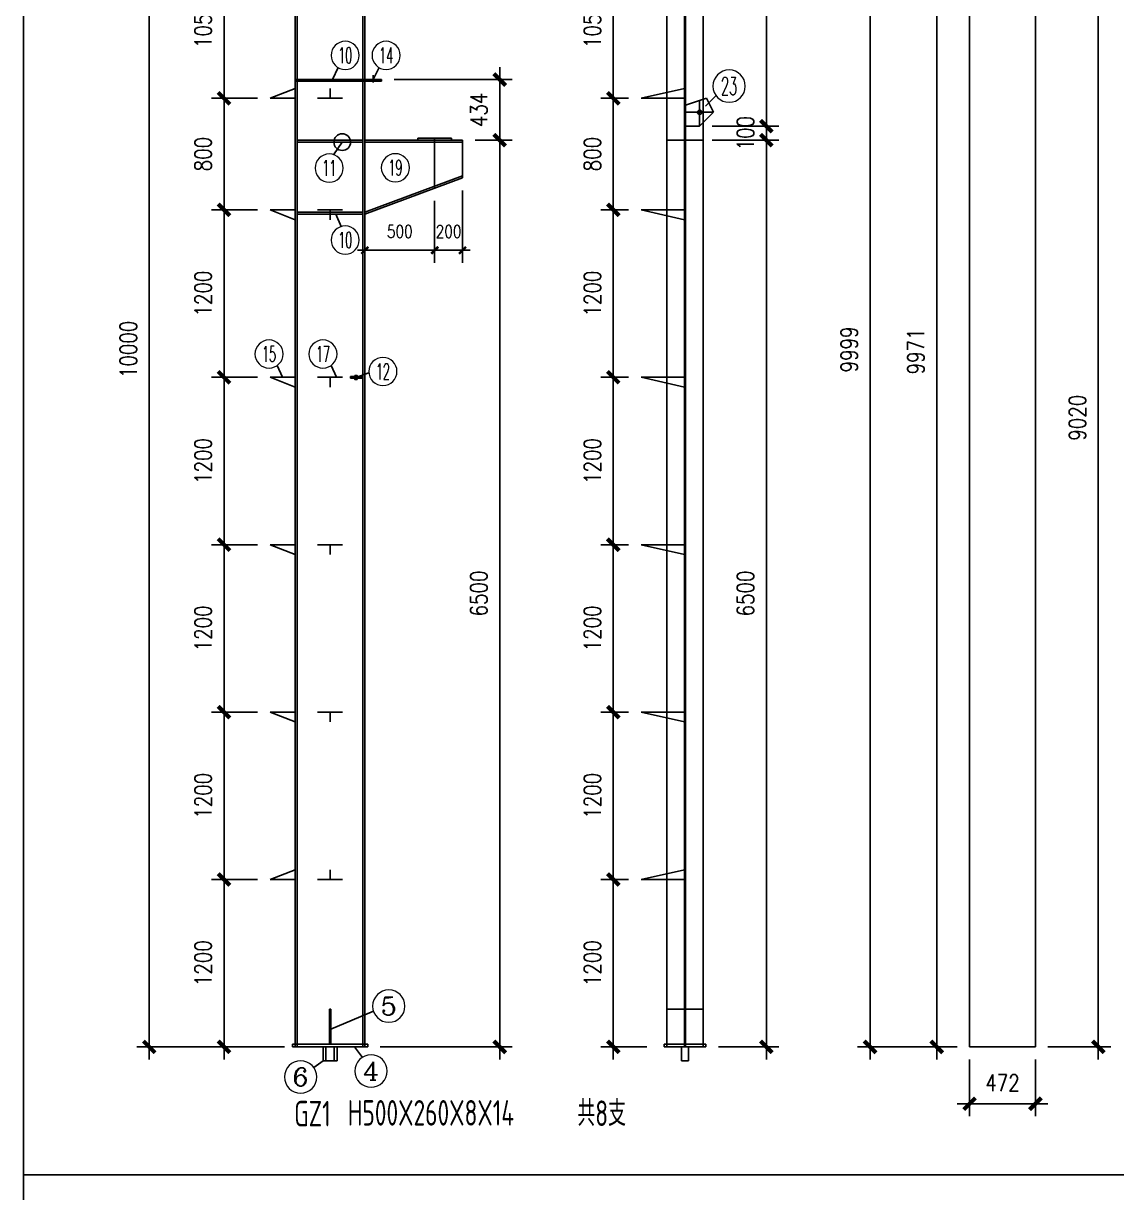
# Model space of a CAD drawing. Header units: millimetres. Extents: x 1471994 to 4527627, y -5186613 to -1927582.
# Drawn here: x 1494808 to 1502645, y -1975454 to -1967072 of the extents above; entities that cross this region are included whole.
import ezdxf
from ezdxf.enums import TextEntityAlignment as Align

# ---------------------------------------------------------------- set-up
doc = ezdxf.new("R2010")
doc.units = ezdxf.units.MM
doc.header["$LTSCALE"] = 1000
doc.header["$PDMODE"] = 34
doc.layers.add('钢架', color=7, linetype='Continuous', lineweight=25)
doc.styles.add('COMPLEX', font='COMPLEX')
doc.styles.add('DIM_FONT', font='simplex.shx', dxfattribs={"width": 0.8, "bigfont": 'hztxt.shx'})
doc.styles.add('TSSD_Label', font='Tssdeng.shx', dxfattribs={"width": 0.7, "bigfont": 'hztxt.shx'})
doc.dimstyles.new('WGH(1)', dxfattribs={"dimscale": 1.2, "dimtxt": 100, "dimasz": 0.5, "dimexe": 75, "dimexo": 75, "dimgap": 75, "dimtad": 1, "dimdec": 0, "dimzin": 0, "dimdsep": 46, "dimtxsty": 'DIM_FONT', "dimblk1": '_DIMX', "dimblk2": '_DIMX', "dimsah": 1, "dimcen": 0.09, "dimclrd": 3, "dimclre": 3, "dimclrt": 7, "dimadec": 0, "dimazin": 0, "dimtfac": 1, "dimtdec": 0, "dimtix": 1, "dimtmove": 2, "dimatfit": 3, "dimldrblk": '_DIMX', "dimfxl": 1, "dimtolj": 1, "dimtzin": 0, "dimarcsym": 0})

# ---------------------------------------------------------------- blocks, each defined once
blk = doc.blocks.new('_DIMX')
blk.add_line((-150, 0), (150, 0))
at = {"const_width": 50}
blk.add_lwpolyline([(-70, -70), (70, 70)], dxfattribs=at)
blk = doc.blocks.new('*D234')
at = {"color": 3, "lineweight": -2}
for p, q in [((1496680.4, -1964409.4), (1495620.4, -1964409.4)), ((1495710.4, -1964410), (1495710.4, -1974408.8)), ((1496680.4, -1974409.4), (1495620.4, -1974409.4))]:
    blk.add_line(p, q, dxfattribs=at)
at = {"layer": 'Defpoints', "color": 0}
for p in [(1496770.4, -1964409.4), (1495710.4, -1974409.4), (1496770.4, -1974409.4)]:
    blk.add_point(p, dxfattribs=at)
at = {"color": 3, "lineweight": -2, "xscale": 0.6, "yscale": 0.6, "zscale": 0.6}
for p, rotation in [((1495710.4, -1964409.4), 90), ((1495710.4, -1974409.4), 270)]:
    blk.add_blockref('_DIMX', p, dxfattribs=dict(at, rotation=rotation))
at = {"color": 7, "insert": (1495560.4, -1969409.4), "char_height": 120, "attachment_point": 5, "rotation": 90, "style": 'DIM_FONT'}
blk.add_mtext('\\A1;10000', dxfattribs=at)
blk = doc.blocks.new('*D235')
at = {"color": 3, "lineweight": -2}
for p, q in [((1498046.4, -1967909.4), (1498313.2, -1967909.4)), ((1498223.2, -1967910), (1498223.2, -1974408.8)), ((1497366.4, -1974409.4), (1498313.2, -1974409.4))]:
    blk.add_line(p, q, dxfattribs=at)
at = {"layer": 'Defpoints', "color": 0}
for p in [(1497956.4, -1967909.4), (1497276.4, -1974409.4), (1498223.2, -1974409.4)]:
    blk.add_point(p, dxfattribs=at)
at = {"color": 3, "lineweight": -2, "xscale": 0.6, "yscale": 0.6, "zscale": 0.6}
for p, rotation in [((1498223.2, -1967909.4), 90), ((1498223.2, -1974409.4), 270)]:
    blk.add_blockref('_DIMX', p, dxfattribs=dict(at, rotation=rotation))
at = {"color": 7, "insert": (1498073.2, -1971159.4), "char_height": 120, "attachment_point": 5, "rotation": 90, "style": 'DIM_FONT'}
blk.add_mtext('\\A1;6500', dxfattribs=at)
blk = doc.blocks.new('*D236')
at = {"color": 3, "lineweight": -2}
for p, q in [((1496486.4, -1973209.4), (1496156.3, -1973209.4)), ((1496246.3, -1974408.8), (1496246.3, -1973210)), ((1496486.4, -1974409.4), (1496156.3, -1974409.4))]:
    blk.add_line(p, q, dxfattribs=at)
at = {"layer": 'Defpoints', "color": 0}
for p in [(1496246.3, -1973209.4), (1496576.4, -1973209.4), (1496576.4, -1974409.4)]:
    blk.add_point(p, dxfattribs=at)
at = {"color": 3, "lineweight": -2, "xscale": 0.6, "yscale": 0.6, "zscale": 0.6}
for p, rotation in [((1496246.3, -1973209.4), 90), ((1496246.3, -1974409.4), 270)]:
    blk.add_blockref('_DIMX', p, dxfattribs=dict(at, rotation=rotation))
at = {"color": 7, "insert": (1496096.3, -1973809.4), "char_height": 120, "attachment_point": 5, "rotation": 90, "style": 'DIM_FONT'}
blk.add_mtext('\\A1;1200', dxfattribs=at)
blk = doc.blocks.new('*D237')
at = {"color": 3, "lineweight": -2}
for p, q in [((1496486.4, -1972009.4), (1496156.3, -1972009.4)), ((1496246.3, -1973208.8), (1496246.3, -1972010)), ((1496486.4, -1973209.4), (1496156.3, -1973209.4))]:
    blk.add_line(p, q, dxfattribs=at)
at = {"layer": 'Defpoints', "color": 0}
for p in [(1496246.3, -1972009.4), (1496576.4, -1972009.4), (1496576.4, -1973209.4)]:
    blk.add_point(p, dxfattribs=at)
at = {"color": 3, "lineweight": -2, "xscale": 0.6, "yscale": 0.6, "zscale": 0.6}
for p, rotation in [((1496246.3, -1972009.4), 90), ((1496246.3, -1973209.4), 270)]:
    blk.add_blockref('_DIMX', p, dxfattribs=dict(at, rotation=rotation))
at = {"color": 7, "insert": (1496096.3, -1972609.4), "char_height": 120, "attachment_point": 5, "rotation": 90, "style": 'DIM_FONT'}
blk.add_mtext('\\A1;1200', dxfattribs=at)
blk = doc.blocks.new('*D238')
at = {"color": 3, "lineweight": -2}
for p, q in [((1496486.4, -1970809.4), (1496156.3, -1970809.4)), ((1496246.3, -1972008.8), (1496246.3, -1970810)), ((1496486.4, -1972009.4), (1496156.3, -1972009.4))]:
    blk.add_line(p, q, dxfattribs=at)
at = {"layer": 'Defpoints', "color": 0}
for p in [(1496246.3, -1970809.4), (1496576.4, -1970809.4), (1496576.4, -1972009.4)]:
    blk.add_point(p, dxfattribs=at)
at = {"color": 3, "lineweight": -2, "xscale": 0.6, "yscale": 0.6, "zscale": 0.6}
for p, rotation in [((1496246.3, -1970809.4), 90), ((1496246.3, -1972009.4), 270)]:
    blk.add_blockref('_DIMX', p, dxfattribs=dict(at, rotation=rotation))
at = {"color": 7, "insert": (1496096.3, -1971409.4), "char_height": 120, "attachment_point": 5, "rotation": 90, "style": 'DIM_FONT'}
blk.add_mtext('\\A1;1200', dxfattribs=at)
blk = doc.blocks.new('*D239')
at = {"color": 3, "lineweight": -2}
for p, q in [((1496486.4, -1969609.4), (1496156.3, -1969609.4)), ((1496246.3, -1970808.8), (1496246.3, -1969610)), ((1496486.4, -1970809.4), (1496156.3, -1970809.4))]:
    blk.add_line(p, q, dxfattribs=at)
at = {"layer": 'Defpoints', "color": 0}
for p in [(1496246.3, -1969609.4), (1496576.4, -1969609.4), (1496576.4, -1970809.4)]:
    blk.add_point(p, dxfattribs=at)
at = {"color": 3, "lineweight": -2, "xscale": 0.6, "yscale": 0.6, "zscale": 0.6}
for p, rotation in [((1496246.3, -1969609.4), 90), ((1496246.3, -1970809.4), 270)]:
    blk.add_blockref('_DIMX', p, dxfattribs=dict(at, rotation=rotation))
at = {"color": 7, "insert": (1496096.3, -1970209.4), "char_height": 120, "attachment_point": 5, "rotation": 90, "style": 'DIM_FONT'}
blk.add_mtext('\\A1;1200', dxfattribs=at)
blk = doc.blocks.new('*D240')
at = {"color": 3, "lineweight": -2}
for p, q in [((1496486.4, -1968409.4), (1496156.3, -1968409.4)), ((1496246.3, -1969608.8), (1496246.3, -1968410)), ((1496486.4, -1969609.4), (1496156.3, -1969609.4))]:
    blk.add_line(p, q, dxfattribs=at)
at = {"layer": 'Defpoints', "color": 0}
for p in [(1496246.3, -1968409.4), (1496576.4, -1968409.4), (1496576.4, -1969609.4)]:
    blk.add_point(p, dxfattribs=at)
at = {"color": 3, "lineweight": -2, "xscale": 0.6, "yscale": 0.6, "zscale": 0.6}
for p, rotation in [((1496246.3, -1968409.4), 90), ((1496246.3, -1969609.4), 270)]:
    blk.add_blockref('_DIMX', p, dxfattribs=dict(at, rotation=rotation))
at = {"color": 7, "insert": (1496096.3, -1969009.4), "char_height": 120, "attachment_point": 5, "rotation": 90, "style": 'DIM_FONT'}
blk.add_mtext('\\A1;1200', dxfattribs=at)
blk = doc.blocks.new('*D241')
at = {"color": 3, "lineweight": -2}
for p, q in [((1496486.4, -1967609.4), (1496156.3, -1967609.4)), ((1496246.3, -1968408.8), (1496246.3, -1967610)), ((1496486.4, -1968409.4), (1496156.3, -1968409.4))]:
    blk.add_line(p, q, dxfattribs=at)
at = {"layer": 'Defpoints', "color": 0}
for p in [(1496246.3, -1967609.4), (1496576.4, -1967609.4), (1496576.4, -1968409.4)]:
    blk.add_point(p, dxfattribs=at)
at = {"color": 3, "lineweight": -2, "xscale": 0.6, "yscale": 0.6, "zscale": 0.6}
for p, rotation in [((1496246.3, -1967609.4), 90), ((1496246.3, -1968409.4), 270)]:
    blk.add_blockref('_DIMX', p, dxfattribs=dict(at, rotation=rotation))
at = {"color": 7, "insert": (1496096.3, -1968009.4), "char_height": 120, "attachment_point": 5, "rotation": 90, "style": 'DIM_FONT'}
blk.add_mtext('\\A1;800', dxfattribs=at)
blk = doc.blocks.new('*D242')
at = {"color": 3, "lineweight": -2}
for p, q in [((1496486.4, -1966559.4), (1496156.3, -1966559.4)), ((1496246.3, -1967608.8), (1496246.3, -1966560)), ((1496486.4, -1967609.4), (1496156.3, -1967609.4))]:
    blk.add_line(p, q, dxfattribs=at)
at = {"layer": 'Defpoints', "color": 0}
for p in [(1496246.3, -1966559.4), (1496576.4, -1966559.4), (1496576.4, -1967609.4)]:
    blk.add_point(p, dxfattribs=at)
at = {"color": 3, "lineweight": -2, "xscale": 0.6, "yscale": 0.6, "zscale": 0.6}
for p, rotation in [((1496246.3, -1966559.4), 90), ((1496246.3, -1967609.4), 270)]:
    blk.add_blockref('_DIMX', p, dxfattribs=dict(at, rotation=rotation))
at = {"color": 7, "insert": (1496096.3, -1967084.4), "char_height": 120, "attachment_point": 5, "rotation": 90, "style": 'DIM_FONT'}
blk.add_mtext('\\A1;1050', dxfattribs=at)
blk = doc.blocks.new('*D246')
at = {"color": 3, "lineweight": -2}
for p, q in [((1497756.4, -1968343.6), (1497756.4, -1968788.8)), ((1497256.4, -1968529.4), (1497256.4, -1968788.8)), ((1497256.7, -1968698.8), (1497756, -1968698.8))]:
    blk.add_line(p, q, dxfattribs=at)
at = {"layer": 'Defpoints', "color": 0}
for p in [(1497756.4, -1968253.6), (1497256.4, -1968439.4), (1497756.4, -1968698.8)]:
    blk.add_point(p, dxfattribs=at)
at = {"color": 3, "lineweight": -2, "xscale": 0.36, "yscale": 0.36, "zscale": 0.36, "rotation": 180}
blk.add_blockref('_DIMX', (1497256.4, -1968698.8), dxfattribs=at)
at = {"color": 3, "lineweight": -2, "xscale": 0.36, "yscale": 0.36, "zscale": 0.36}
blk.add_blockref('_DIMX', (1497756.4, -1968698.8), dxfattribs=at)
at = {"color": 7, "insert": (1497506.4, -1968563.8), "char_height": 90, "attachment_point": 5, "style": 'DIM_FONT'}
blk.add_mtext('\\A1;500', dxfattribs=at)
blk = doc.blocks.new('*D247')
at = {"color": 3, "lineweight": -2}
for p, q in [((1497956.4, -1968269.4), (1497956.4, -1968788.8)), ((1497756.4, -1968343.6), (1497756.4, -1968788.8)), ((1497756, -1968698.8), (1497755.6, -1968698.8)), ((1497756.4, -1968698.8), (1497956.4, -1968698.8)), ((1497956.7, -1968698.8), (1497957.1, -1968698.8))]:
    blk.add_line(p, q, dxfattribs=at)
at = {"layer": 'Defpoints', "color": 0}
for p in [(1497956.4, -1968179.4), (1497756.4, -1968253.6), (1497956.4, -1968698.8)]:
    blk.add_point(p, dxfattribs=at)
at = {"color": 3, "lineweight": -2, "xscale": 0.36, "yscale": 0.36, "zscale": 0.36}
blk.add_blockref('_DIMX', (1497756.4, -1968698.8), dxfattribs=at)
at = {"color": 3, "lineweight": -2, "xscale": 0.36, "yscale": 0.36, "zscale": 0.36, "rotation": 180}
blk.add_blockref('_DIMX', (1497956.4, -1968698.8), dxfattribs=at)
at = {"color": 7, "insert": (1497856.4, -1968563.8), "char_height": 90, "attachment_point": 5, "style": 'DIM_FONT'}
blk.add_mtext('\\A1;200', dxfattribs=at)
blk = doc.blocks.new('*D248')
at = {"color": 3, "lineweight": -2}
for p, q in [((1497466.4, -1967475.4), (1498313.2, -1967475.4)), ((1498223.2, -1967908.8), (1498223.2, -1967476)), ((1498136.4, -1967909.4), (1498313.2, -1967909.4))]:
    blk.add_line(p, q, dxfattribs=at)
at = {"layer": 'Defpoints', "color": 0}
for p in [(1497376.4, -1967475.4), (1498223.2, -1967475.4), (1498046.4, -1967909.4)]:
    blk.add_point(p, dxfattribs=at)
at = {"color": 3, "lineweight": -2, "xscale": 0.6, "yscale": 0.6, "zscale": 0.6}
for p, rotation in [((1498223.2, -1967475.4), 90), ((1498223.2, -1967909.4), 270)]:
    blk.add_blockref('_DIMX', p, dxfattribs=dict(at, rotation=rotation))
at = {"color": 7, "insert": (1498073.2, -1967692.4), "char_height": 120, "attachment_point": 5, "rotation": 90, "style": 'DIM_FONT'}
blk.add_mtext('\\A1;434', dxfattribs=at)
blk = doc.blocks.new('轴线标号')
at = {"lineweight": 13}
blk.add_circle((0, 0), 0.5, dxfattribs=at)
at = {"layer": '钢架', "lineweight": 13, "style": 'COMPLEX', "width": 1.041667}
blk.add_attdef('A', text='', height=0.56, dxfattribs=at).set_placement((-0.25, -0.28), (0.25, -0.28), align=Align.FIT)
blk = doc.blocks.new('*D250')
at = {"color": 3, "lineweight": -2}
for p, q in [((1499745.3, -1967909.4), (1500224.5, -1967909.4)), ((1500134.5, -1974408.8), (1500134.5, -1967910)), ((1499791.3, -1974409.4), (1500224.5, -1974409.4))]:
    blk.add_line(p, q, dxfattribs=at)
at = {"layer": 'Defpoints', "color": 0}
for p in [(1499655.3, -1967909.4), (1500134.5, -1967909.4), (1499701.3, -1974409.4)]:
    blk.add_point(p, dxfattribs=at)
at = {"color": 3, "lineweight": -2, "xscale": 0.6, "yscale": 0.6, "zscale": 0.6}
for p, rotation in [((1500134.5, -1967909.4), 90), ((1500134.5, -1974409.4), 270)]:
    blk.add_blockref('_DIMX', p, dxfattribs=dict(at, rotation=rotation))
at = {"color": 7, "insert": (1499984.5, -1971159.4), "char_height": 120, "attachment_point": 5, "rotation": 90, "style": 'DIM_FONT'}
blk.add_mtext('\\A1;6500', dxfattribs=at)
blk = doc.blocks.new('*D251')
at = {"color": 3, "lineweight": -2}
for p, q in [((1499745.3, -1967809.4), (1500224.5, -1967809.4)), ((1500134.5, -1967808.8), (1500134.5, -1967808.2)), ((1500134.5, -1967909.4), (1500134.5, -1967809.4)), ((1499745.3, -1967909.4), (1500224.5, -1967909.4)), ((1500134.5, -1967910), (1500134.5, -1967910.6))]:
    blk.add_line(p, q, dxfattribs=at)
at = {"layer": 'Defpoints', "color": 0}
for p in [(1499655.3, -1967809.4), (1500134.5, -1967809.4), (1499655.3, -1967909.4)]:
    blk.add_point(p, dxfattribs=at)
at = {"color": 3, "lineweight": -2, "xscale": 0.6, "yscale": 0.6, "zscale": 0.6}
for p, rotation in [((1500134.5, -1967809.4), 270), ((1500134.5, -1967909.4), 90)]:
    blk.add_blockref('_DIMX', p, dxfattribs=dict(at, rotation=rotation))
at = {"color": 7, "insert": (1499984.5, -1967859.4), "char_height": 120, "attachment_point": 5, "rotation": 90, "style": 'DIM_FONT'}
blk.add_mtext('\\A1;100', dxfattribs=at)
blk = doc.blocks.new('*D252')
at = {"color": 3, "lineweight": -2}
for p, q in [((1499745.3, -1965309.2), (1500224.5, -1965309.2)), ((1500134.5, -1967808.8), (1500134.5, -1965309.8)), ((1499835.3, -1967809.4), (1500224.5, -1967809.4))]:
    blk.add_line(p, q, dxfattribs=at)
at = {"layer": 'Defpoints', "color": 0}
for p in [(1499655.3, -1965309.2), (1500134.5, -1965309.2), (1499745.3, -1967809.4)]:
    blk.add_point(p, dxfattribs=at)
at = {"color": 3, "lineweight": -2, "xscale": 0.6, "yscale": 0.6, "zscale": 0.6}
for p, rotation in [((1500134.5, -1965309.2), 90), ((1500134.5, -1967809.4), 270)]:
    blk.add_blockref('_DIMX', p, dxfattribs=dict(at, rotation=rotation))
at = {"color": 7, "insert": (1499984.5, -1966559.3), "char_height": 120, "attachment_point": 5, "rotation": 90, "style": 'DIM_FONT'}
blk.add_mtext('\\A1;2500', dxfattribs=at)
blk = doc.blocks.new('*D253')
at = {"color": 3, "lineweight": -2}
for p, q in [((1499147.3, -1973209.4), (1498947.2, -1973209.4)), ((1499037.2, -1974408.8), (1499037.2, -1973210)), ((1499277.3, -1974409.4), (1498947.2, -1974409.4))]:
    blk.add_line(p, q, dxfattribs=at)
at = {"layer": 'Defpoints', "color": 0}
for p in [(1499037.2, -1973209.4), (1499237.3, -1973209.4), (1499367.3, -1974409.4)]:
    blk.add_point(p, dxfattribs=at)
at = {"color": 3, "lineweight": -2, "xscale": 0.6, "yscale": 0.6, "zscale": 0.6}
for p, rotation in [((1499037.2, -1973209.4), 90), ((1499037.2, -1974409.4), 270)]:
    blk.add_blockref('_DIMX', p, dxfattribs=dict(at, rotation=rotation))
at = {"color": 7, "insert": (1498887.2, -1973809.4), "char_height": 120, "attachment_point": 5, "rotation": 90, "style": 'DIM_FONT'}
blk.add_mtext('\\A1;1200', dxfattribs=at)
blk = doc.blocks.new('*D254')
at = {"color": 3, "lineweight": -2}
for p, q in [((1499147.3, -1972009.4), (1498947.2, -1972009.4)), ((1499037.2, -1973208.8), (1499037.2, -1972010)), ((1499147.3, -1973209.4), (1498947.2, -1973209.4))]:
    blk.add_line(p, q, dxfattribs=at)
at = {"layer": 'Defpoints', "color": 0}
for p in [(1499037.2, -1972009.4), (1499237.3, -1972009.4), (1499237.3, -1973209.4)]:
    blk.add_point(p, dxfattribs=at)
at = {"color": 3, "lineweight": -2, "xscale": 0.6, "yscale": 0.6, "zscale": 0.6}
for p, rotation in [((1499037.2, -1972009.4), 90), ((1499037.2, -1973209.4), 270)]:
    blk.add_blockref('_DIMX', p, dxfattribs=dict(at, rotation=rotation))
at = {"color": 7, "insert": (1498887.2, -1972609.4), "char_height": 120, "attachment_point": 5, "rotation": 90, "style": 'DIM_FONT'}
blk.add_mtext('\\A1;1200', dxfattribs=at)
blk = doc.blocks.new('*D255')
at = {"color": 3, "lineweight": -2}
for p, q in [((1499147.3, -1970809.4), (1498947.2, -1970809.4)), ((1499037.2, -1972008.8), (1499037.2, -1970810)), ((1499147.3, -1972009.4), (1498947.2, -1972009.4))]:
    blk.add_line(p, q, dxfattribs=at)
at = {"layer": 'Defpoints', "color": 0}
for p in [(1499037.2, -1970809.4), (1499237.3, -1970809.4), (1499237.3, -1972009.4)]:
    blk.add_point(p, dxfattribs=at)
at = {"color": 3, "lineweight": -2, "xscale": 0.6, "yscale": 0.6, "zscale": 0.6}
for p, rotation in [((1499037.2, -1970809.4), 90), ((1499037.2, -1972009.4), 270)]:
    blk.add_blockref('_DIMX', p, dxfattribs=dict(at, rotation=rotation))
at = {"color": 7, "insert": (1498887.2, -1971409.4), "char_height": 120, "attachment_point": 5, "rotation": 90, "style": 'DIM_FONT'}
blk.add_mtext('\\A1;1200', dxfattribs=at)
blk = doc.blocks.new('*D256')
at = {"color": 3, "lineweight": -2}
for p, q in [((1499147.3, -1969609.4), (1498947.2, -1969609.4)), ((1499037.2, -1970808.8), (1499037.2, -1969610)), ((1499147.3, -1970809.4), (1498947.2, -1970809.4))]:
    blk.add_line(p, q, dxfattribs=at)
at = {"layer": 'Defpoints', "color": 0}
for p in [(1499037.2, -1969609.4), (1499237.3, -1969609.4), (1499237.3, -1970809.4)]:
    blk.add_point(p, dxfattribs=at)
at = {"color": 3, "lineweight": -2, "xscale": 0.6, "yscale": 0.6, "zscale": 0.6}
for p, rotation in [((1499037.2, -1969609.4), 90), ((1499037.2, -1970809.4), 270)]:
    blk.add_blockref('_DIMX', p, dxfattribs=dict(at, rotation=rotation))
at = {"color": 7, "insert": (1498887.2, -1970209.4), "char_height": 120, "attachment_point": 5, "rotation": 90, "style": 'DIM_FONT'}
blk.add_mtext('\\A1;1200', dxfattribs=at)
blk = doc.blocks.new('*D257')
at = {"color": 3, "lineweight": -2}
for p, q in [((1499147.3, -1968409.4), (1498947.2, -1968409.4)), ((1499037.2, -1969608.8), (1499037.2, -1968410)), ((1499147.3, -1969609.4), (1498947.2, -1969609.4))]:
    blk.add_line(p, q, dxfattribs=at)
at = {"layer": 'Defpoints', "color": 0}
for p in [(1499037.2, -1968409.4), (1499237.3, -1968409.4), (1499237.3, -1969609.4)]:
    blk.add_point(p, dxfattribs=at)
at = {"color": 3, "lineweight": -2, "xscale": 0.6, "yscale": 0.6, "zscale": 0.6}
for p, rotation in [((1499037.2, -1968409.4), 90), ((1499037.2, -1969609.4), 270)]:
    blk.add_blockref('_DIMX', p, dxfattribs=dict(at, rotation=rotation))
at = {"color": 7, "insert": (1498887.2, -1969009.4), "char_height": 120, "attachment_point": 5, "rotation": 90, "style": 'DIM_FONT'}
blk.add_mtext('\\A1;1200', dxfattribs=at)
blk = doc.blocks.new('*D258')
at = {"color": 3, "lineweight": -2}
for p, q in [((1499147.3, -1967609.4), (1498947.2, -1967609.4)), ((1499037.2, -1968408.8), (1499037.2, -1967610)), ((1499147.3, -1968409.4), (1498947.2, -1968409.4))]:
    blk.add_line(p, q, dxfattribs=at)
at = {"layer": 'Defpoints', "color": 0}
for p in [(1499037.2, -1967609.4), (1499237.3, -1967609.4), (1499237.3, -1968409.4)]:
    blk.add_point(p, dxfattribs=at)
at = {"color": 3, "lineweight": -2, "xscale": 0.6, "yscale": 0.6, "zscale": 0.6}
for p, rotation in [((1499037.2, -1967609.4), 90), ((1499037.2, -1968409.4), 270)]:
    blk.add_blockref('_DIMX', p, dxfattribs=dict(at, rotation=rotation))
at = {"color": 7, "insert": (1498887.2, -1968009.4), "char_height": 120, "attachment_point": 5, "rotation": 90, "style": 'DIM_FONT'}
blk.add_mtext('\\A1;800', dxfattribs=at)
blk = doc.blocks.new('*D259')
at = {"color": 3, "lineweight": -2}
for p, q in [((1499147.3, -1966559.4), (1498947.2, -1966559.4)), ((1499037.2, -1967608.8), (1499037.2, -1966560)), ((1499147.3, -1967609.4), (1498947.2, -1967609.4))]:
    blk.add_line(p, q, dxfattribs=at)
at = {"layer": 'Defpoints', "color": 0}
for p in [(1499037.2, -1966559.4), (1499237.3, -1966559.4), (1499237.3, -1967609.4)]:
    blk.add_point(p, dxfattribs=at)
at = {"color": 3, "lineweight": -2, "xscale": 0.6, "yscale": 0.6, "zscale": 0.6}
for p, rotation in [((1499037.2, -1966559.4), 90), ((1499037.2, -1967609.4), 270)]:
    blk.add_blockref('_DIMX', p, dxfattribs=dict(at, rotation=rotation))
at = {"color": 7, "insert": (1498887.2, -1967084.4), "char_height": 120, "attachment_point": 5, "rotation": 90, "style": 'DIM_FONT'}
blk.add_mtext('\\A1;1050', dxfattribs=at)
blk = doc.blocks.new('*D262')
at = {"color": 3, "lineweight": -2}
for p, q in [((1501591.4, -1974499.4), (1501591.4, -1974907.2)), ((1502063.4, -1974499.4), (1502063.4, -1974907.2)), ((1502062.8, -1974817.2), (1501592, -1974817.2))]:
    blk.add_line(p, q, dxfattribs=at)
at = {"layer": 'Defpoints', "color": 0}
for p in [(1501591.4, -1974409.4), (1502063.4, -1974409.4), (1501591.4, -1974817.2)]:
    blk.add_point(p, dxfattribs=at)
at = {"color": 3, "lineweight": -2, "xscale": 0.6, "yscale": 0.6, "zscale": 0.6, "rotation": 180}
blk.add_blockref('_DIMX', (1501591.4, -1974817.2), dxfattribs=at)
at = {"color": 3, "lineweight": -2, "xscale": 0.6, "yscale": 0.6, "zscale": 0.6}
blk.add_blockref('_DIMX', (1502063.4, -1974817.2), dxfattribs=at)
at = {"color": 7, "insert": (1501827.4, -1974667.2), "char_height": 120, "attachment_point": 5, "style": 'DIM_FONT'}
blk.add_mtext('\\A1;472', dxfattribs=at)
blk = doc.blocks.new('*D264')
at = {"color": 3, "lineweight": -2}
for p, q in [((1501501.4, -1964438.5), (1501265.8, -1964438.5)), ((1501355.8, -1964439.1), (1501355.8, -1974408.8)), ((1501501.4, -1974409.4), (1501265.8, -1974409.4))]:
    blk.add_line(p, q, dxfattribs=at)
at = {"layer": 'Defpoints', "color": 0}
for p in [(1501591.4, -1964438.5), (1501355.8, -1974409.4), (1501591.4, -1974409.4)]:
    blk.add_point(p, dxfattribs=at)
at = {"color": 3, "lineweight": -2, "xscale": 0.6, "yscale": 0.6, "zscale": 0.6}
for p, rotation in [((1501355.8, -1964438.5), 90), ((1501355.8, -1974409.4), 270)]:
    blk.add_blockref('_DIMX', p, dxfattribs=dict(at, rotation=rotation))
at = {"color": 7, "insert": (1501205.8, -1969423.9), "char_height": 120, "attachment_point": 5, "rotation": 90, "style": 'DIM_FONT'}
blk.add_mtext('\\A1;9971', dxfattribs=at)
blk = doc.blocks.new('*D265')
at = {"color": 3, "lineweight": -2}
for p, q in [((1501501.4, -1964410.2), (1500788.4, -1964410.2)), ((1500878.4, -1974408.8), (1500878.4, -1964410.8)), ((1501501.4, -1974409.4), (1500788.4, -1974409.4))]:
    blk.add_line(p, q, dxfattribs=at)
at = {"layer": 'Defpoints', "color": 0}
for p in [(1500878.4, -1964410.2), (1501591.4, -1964410.2), (1501591.4, -1974409.4)]:
    blk.add_point(p, dxfattribs=at)
at = {"color": 3, "lineweight": -2, "xscale": 0.6, "yscale": 0.6, "zscale": 0.6}
for p, rotation in [((1500878.4, -1964410.2), 90), ((1500878.4, -1974409.4), 270)]:
    blk.add_blockref('_DIMX', p, dxfattribs=dict(at, rotation=rotation))
at = {"color": 7, "insert": (1500728.4, -1969409.8), "char_height": 120, "attachment_point": 5, "rotation": 90, "style": 'DIM_FONT'}
blk.add_mtext('\\A1;9999', dxfattribs=at)
blk = doc.blocks.new('*D267')
at = {"color": 3, "lineweight": -2}
for p, q in [((1502153.4, -1965389), (1502604.1, -1965389)), ((1502514.1, -1965389.6), (1502514.1, -1974408.8)), ((1502153.4, -1974409.4), (1502604.1, -1974409.4))]:
    blk.add_line(p, q, dxfattribs=at)
at = {"layer": 'Defpoints', "color": 0}
for p in [(1502063.4, -1965389), (1502063.4, -1974409.4), (1502514.1, -1974409.4)]:
    blk.add_point(p, dxfattribs=at)
at = {"color": 3, "lineweight": -2, "xscale": 0.6, "yscale": 0.6, "zscale": 0.6}
for p, rotation in [((1502514.1, -1965389), 90), ((1502514.1, -1974409.4), 270)]:
    blk.add_blockref('_DIMX', p, dxfattribs=dict(at, rotation=rotation))
at = {"color": 7, "insert": (1502364.1, -1969899.2), "char_height": 120, "attachment_point": 5, "rotation": 90, "style": 'DIM_FONT'}
blk.add_mtext('\\A1;9020', dxfattribs=at)

msp = doc.modelspace()

# ---------------------------------------------------------------- linework, layer by layer
for p, q in [((1496756.4, -1964409.4), (1496756.4, -1974409.4)), ((1496770.4, -1964409.4), (1496770.4, -1974409.4)), ((1497242.4, -1964409.4), (1497242.4, -1974409.4)), ((1499421.3, -1974409.4), (1499421.3, -1964409.4)), ((1499547.3, -1974409.4), (1499547.3, -1964409.4)), ((1499555.3, -1974409.4), (1499555.3, -1964409.4)), ((1499681.3, -1974409.4), (1499681.3, -1964409.4)), ((1501591.4, -1964410.2), (1501591.4, -1974409.4)), ((1502063.4, -1964429.4), (1502063.4, -1974409.4)), ((1497256.4, -1965369), (1497256.4, -1974409.4)), ((1497064.8, -1967389), (1497023, -1967475.4)), ((1497358.2, -1967389), (1497316.4, -1967475.4)), ((1497316.4, -1967442.7), (1497316.4, -1967497.2)), ((1496576.4, -1967609.4), (1496756.4, -1967539.4)), ((1497376.4, -1967475.4), (1496756.4, -1967475.4)), ((1497376.4, -1967485.4), (1496756.4, -1967485.4)), ((1497006.4, -1967609.4), (1497006.4, -1967539.4)), ((1497256.4, -1967475.4), (1497376.4, -1967475.4)), ((1497376.4, -1967485.4), (1497256.4, -1967485.4)), ((1497316.4, -1967475.4), (1497281.4, -1967475.4)), ((1497376.4, -1967475.4), (1497376.4, -1967485.4)), ((1499237.3, -1967609.4), (1499547.3, -1967539.4)), ((1496756.4, -1967609.4), (1496576.4, -1967609.4)), ((1497096.4, -1967609.4), (1496916.4, -1967609.4)), ((1499547.3, -1967609.4), (1499237.3, -1967609.4)), ((1499555.3, -1967659.4), (1499705.3, -1967609.4)), ((1499655.3, -1967809.4), (1499655.3, -1967626)), ((1499772.8, -1967592.8), (1499699.2, -1967666.3)), ((1499705.3, -1967609.4), (1499755.3, -1967709.4)), ((1499555.3, -1967709.4), (1499755.3, -1967709.4)), ((1499655.3, -1967809.4), (1499755.3, -1967709.4)), ((1499555.3, -1967809.4), (1499635.3, -1967809.4)), ((1499640.3, -1967809.4), (1499555.3, -1967809.4)), ((1499555.3, -1967809.4), (1499645.3, -1967809.4)), ((1499645.3, -1967809.4), (1499555.3, -1967809.4)), ((1499555.3, -1967809.4), (1499645.3, -1967809.4)), ((1499555.3, -1967809.4), (1499610.3, -1967809.4)), ((1499655.3, -1967809.4), (1499555.3, -1967809.4)), ((1496770.4, -1967909.4), (1497242.4, -1967909.4)), ((1496770.4, -1967923.4), (1497242.4, -1967923.4)), ((1497031.7, -1968013.5), (1497094, -1967923.4)), ((1497256.4, -1967909.4), (1497956.4, -1967909.4)), ((1497256.4, -1967923.4), (1497956.4, -1967923.4)), ((1497636.4, -1967895.4), (1497876.4, -1967895.4)), ((1497636.4, -1967895.4), (1497636.4, -1967909.4)), ((1497756.4, -1968253.6), (1497756.4, -1967895.4)), ((1497876.4, -1967895.4), (1497876.4, -1967909.4)), ((1497956.4, -1968179.4), (1497956.4, -1967909.4)), ((1499681.3, -1967909.4), (1499421.3, -1967909.4)), ((1497256.4, -1968424.4), (1497956.4, -1968164.4)), ((1497256.4, -1968439.4), (1497956.4, -1968179.4)), ((1496756.4, -1968409.4), (1496576.4, -1968409.4)), ((1496576.4, -1968409.4), (1496756.4, -1968479.4)), ((1496770.4, -1968425.4), (1497242.4, -1968425.4)), ((1496770.4, -1968439.4), (1497242.4, -1968439.4)), ((1497096.4, -1968409.4), (1496916.4, -1968409.4)), ((1497006.4, -1968479.4), (1497006.4, -1968409.4)), ((1497087, -1968528.5), (1497048.3, -1968439.4)), ((1499547.3, -1968409.4), (1499237.3, -1968409.4)), ((1499237.3, -1968409.4), (1499547.3, -1968479.4)), ((1496628.5, -1969524.1), (1496666.4, -1969609.4)), ((1497014.9, -1969524.1), (1497052.8, -1969609.4)), ((1496756.4, -1969609.4), (1496576.4, -1969609.4)), ((1496576.4, -1969609.4), (1496756.4, -1969679.4)), ((1497096.4, -1969609.4), (1496916.4, -1969609.4)), ((1497006.4, -1969679.4), (1497006.4, -1969609.4)), ((1497242.4, -1969604.4), (1497152.4, -1969604.4)), ((1497152.4, -1969604.4), (1497152.4, -1969609.4)), ((1497152.4, -1969604.4), (1497152.4, -1969614.4)), ((1497242.4, -1969609.4), (1497152.4, -1969609.4)), ((1497242.4, -1969614.4), (1497152.4, -1969614.4)), ((1497285, -1969577), (1497192.4, -1969610.6)), ((1497192.4, -1969590.9), (1497192.4, -1969630.2)), ((1499547.3, -1969609.4), (1499237.3, -1969609.4)), ((1499237.3, -1969609.4), (1499547.3, -1969679.4)), ((1496756.4, -1970809.4), (1496576.4, -1970809.4)), ((1496576.4, -1970809.4), (1496756.4, -1970879.4)), ((1497096.4, -1970809.4), (1496916.4, -1970809.4)), ((1497006.4, -1970879.4), (1497006.4, -1970809.4)), ((1499547.3, -1970809.4), (1499237.3, -1970809.4)), ((1499237.3, -1970809.4), (1499547.3, -1970879.4)), ((1496756.4, -1972009.4), (1496576.4, -1972009.4)), ((1496576.4, -1972009.4), (1496756.4, -1972079.4)), ((1497096.4, -1972009.4), (1496916.4, -1972009.4)), ((1497006.4, -1972079.4), (1497006.4, -1972009.4)), ((1499547.3, -1972009.4), (1499237.3, -1972009.4)), ((1499237.3, -1972009.4), (1499547.3, -1972079.4)), ((1496576.4, -1973209.4), (1496756.4, -1973139.4)), ((1497006.4, -1973209.4), (1497006.4, -1973139.4)), ((1499237.3, -1973209.4), (1499547.3, -1973139.4)), ((1496756.4, -1973209.4), (1496576.4, -1973209.4)), ((1497096.4, -1973209.4), (1496916.4, -1973209.4)), ((1499547.3, -1973209.4), (1499237.3, -1973209.4)), ((1497001.4, -1974389.4), (1497001.4, -1974139.4)), ((1497001.4, -1974139.4), (1497011.4, -1974139.4)), ((1497011.4, -1974389.4), (1497011.4, -1974139.4)), ((1497317.6, -1974154.1), (1497011.4, -1974282.9)), ((1499421.3, -1974139.4), (1499681.3, -1974139.4)), ((1496756.4, -1974389.4), (1496736.4, -1974389.4)), ((1496736.4, -1974389.4), (1496736.4, -1974409.4)), ((1497276.4, -1974389.4), (1496736.4, -1974389.4)), ((1496736.4, -1974409.4), (1497276.4, -1974409.4)), ((1496756.4, -1974389.4), (1497256.4, -1974389.4)), ((1496756.4, -1974409.4), (1497256.4, -1974409.4)), ((1496956.4, -1974409.4), (1496956.4, -1974509.4)), ((1496976.4, -1974409.4), (1496976.4, -1974509.4)), ((1497036.4, -1974409.4), (1497036.4, -1974509.4)), ((1497056.4, -1974409.4), (1497056.4, -1974509.4)), ((1497238.7, -1974484.6), (1497181.2, -1974409.4)), ((1497276.4, -1974409.4), (1497276.4, -1974389.4)), ((1499401.3, -1974409.4), (1499401.3, -1974389.4)), ((1499401.3, -1974389.4), (1499701.3, -1974389.4)), ((1499421.3, -1974409.4), (1499401.3, -1974409.4)), ((1499701.3, -1974409.4), (1499401.3, -1974409.4)), ((1499421.3, -1974389.4), (1499681.3, -1974389.4)), ((1499421.3, -1974409.4), (1499681.3, -1974409.4)), ((1499526.3, -1974409.4), (1499526.3, -1974509.4)), ((1499576.3, -1974409.4), (1499576.3, -1974509.4)), ((1499701.3, -1974389.4), (1499701.3, -1974409.4)), ((1501591.4, -1974409.4), (1502063.4, -1974409.4)), ((1496956.4, -1974509.4), (1496889.6, -1974557.4)), ((1496956.4, -1974509.4), (1497056.4, -1974509.4)), ((1499526.3, -1974509.4), (1499576.3, -1974509.4))]:
    msp.add_line(p, q)
at = {"color": 2}
msp.add_line((1499551.3, -1974409.4), (1499551.3, -1964409.4), dxfattribs=at)
for points in [[(1494808, -1962617.3), (1509959.5, -1962617.3), (1509959.5, -1975327), (1494808, -1975327)], [(1497183.4, -1969595.7), (1497200.3, -1969595.7), (1497200.3, -1969624.1), (1497183.4, -1969624.1)], [(1494808, -1975327), (1509959.5, -1975327), (1509959.5, -1988036.7), (1494808, -1988036.7)]]:
    msp.add_lwpolyline(points, close=True)
for centre, radius in [((1499655.3, -1967709.4), 15), ((1497094, -1967923.4), 60)]:
    msp.add_circle(centre, radius)

# ---------------------------------------------------------------- block references
ref = msp.add_blockref('轴线标号', (1497115.1, -1967301.6), dxfattribs=dict(xscale=-201.8218843135983, yscale=201.8218843135983, zscale=201.8218843136332))
ref.add_attrib('A', '10', dxfattribs={"layer": '钢架', "lineweight": 13, "height": 113.02, "style": 'COMPLEX', "width": 0.646552}).set_placement((1497064.6, -1967358.1), (1497165.6, -1967358.1), align=Align.FIT)
ref = msp.add_blockref('轴线标号', (1497408.5, -1967301.6), dxfattribs=dict(xscale=-201.8218843135983, yscale=201.8218843135983, zscale=201.8218843136332))
ref.add_attrib('A', '14', dxfattribs={"layer": '钢架', "lineweight": 13, "height": 113.02, "style": 'COMPLEX', "width": 0.604839}).set_placement((1497358, -1967358.1), (1497458.9, -1967358.1), align=Align.FIT)
ref = msp.add_blockref('轴线标号', (1499867.3, -1967522), dxfattribs=dict(xscale=-232.0951669606147, yscale=232.0951669606147, zscale=232.0951669606781))
ref.add_attrib('A', '23', dxfattribs={"layer": '钢架', "lineweight": 13, "height": 129.97, "style": 'COMPLEX', "width": 0.551471}).set_placement((1499809.3, -1967587), (1499925.4, -1967587), align=Align.FIT)
ref = msp.add_blockref('轴线标号', (1497000.4, -1968109.4), dxfattribs=dict(xscale=-201.8218843135983, yscale=201.8218843135983, zscale=201.8218843136332))
ref.add_attrib('A', '11', dxfattribs={"layer": '钢架', "lineweight": 13, "height": 113.02, "style": 'COMPLEX', "width": 0.78125}).set_placement((1496949.9, -1968165.9), (1497050.8, -1968165.9), align=Align.FIT)
ref = msp.add_blockref('轴线标号', (1497474.8, -1968107.4), dxfattribs=dict(xscale=-201.8218843135983, yscale=201.8218843135983, zscale=201.8218843136332))
ref.add_attrib('A', '19', dxfattribs={"layer": '钢架', "lineweight": 13, "height": 113.02, "style": 'COMPLEX', "width": 0.646552}).set_placement((1497424.4, -1968163.9), (1497525.3, -1968163.9), align=Align.FIT)
ref = msp.add_blockref('轴线标号', (1497115.1, -1968625.4), dxfattribs=dict(xscale=-201.8218843135983, yscale=201.8218843135983, zscale=201.8218843136332))
ref.add_attrib('A', '10', dxfattribs={"layer": '钢架', "lineweight": 13, "height": 113.02, "style": 'COMPLEX', "width": 0.646552}).set_placement((1497064.6, -1968681.9), (1497165.6, -1968681.9), align=Align.FIT)
ref = msp.add_blockref('轴线标号', (1496569.1, -1969442.5), dxfattribs=dict(xscale=-201.8218843135983, yscale=201.8218843135983, zscale=201.8218843136332))
ref.add_attrib('A', '15', dxfattribs={"layer": '钢架', "lineweight": 13, "height": 113.02, "style": 'COMPLEX', "width": 0.646552}).set_placement((1496518.6, -1969499), (1496619.5, -1969499), align=Align.FIT)
ref = msp.add_blockref('轴线标号', (1496955.5, -1969442.5), dxfattribs=dict(xscale=-201.8218843135983, yscale=201.8218843135983, zscale=201.8218843136332))
ref.add_attrib('A', '17', dxfattribs={"layer": '钢架', "lineweight": 13, "height": 113.02, "style": 'COMPLEX', "width": 0.646552}).set_placement((1496905, -1969499), (1497006, -1969499), align=Align.FIT)
ref = msp.add_blockref('轴线标号', (1497385.5, -1969567.7), dxfattribs=dict(xscale=-201.8218843135983, yscale=201.8218843135983, zscale=201.8218843136332))
ref.add_attrib('A', '12', dxfattribs={"layer": '钢架', "lineweight": 13, "height": 113.02, "style": 'COMPLEX', "width": 0.646552}).set_placement((1497335, -1969624.2), (1497436, -1969624.2), align=Align.FIT)
ref = msp.add_blockref('轴线标号', (1497427.6, -1974117.1), dxfattribs=dict(xscale=-232.0951669606147, yscale=232.0951669606147, zscale=232.0951669606781))
ref.add_attrib('A', '5', dxfattribs={"layer": '钢架', "lineweight": 13, "height": 130, "style": 'COMPLEX', "width": 1.339286}).set_placement((1497369.6, -1974182.1), (1497485.6, -1974182.1), align=Align.FIT)
ref = msp.add_blockref('轴线标号', (1497300.6, -1974582.7), dxfattribs=dict(xscale=-232.0951669606147, yscale=232.0951669606147, zscale=232.0951669606781))
ref.add_attrib('A', '4', dxfattribs={"layer": '钢架', "lineweight": 13, "height": 130, "style": 'COMPLEX', "width": 1.171875}).set_placement((1497242.6, -1974647.7), (1497358.7, -1974647.7), align=Align.FIT)
ref = msp.add_blockref('轴线标号', (1496795.4, -1974625.1), dxfattribs=dict(xscale=-232.0951669606147, yscale=232.0951669606147, zscale=232.0951669606781))
ref.add_attrib('A', '6', dxfattribs={"layer": '钢架', "lineweight": 13, "height": 130, "style": 'COMPLEX', "width": 1.339286}).set_placement((1496737.3, -1974690.1), (1496853.4, -1974690.1), align=Align.FIT)

# ---------------------------------------------------------------- texts
at = {"color": 0, "style": 'TSSD_Label', "width": 0.7}
for s, height, p in [('GZ1', 182.89, (1496749.9, -1974979.3)), ('H500X260X8X14', 182.892, (1497132.9, -1974973.6)), ('共8支', 182.89, (1498779.7, -1974976.7))]:
    msp.add_text(s, height=height, dxfattribs=at).set_placement(p)

# ---------------------------------------------------------------- dimensions: what is measured, and where the dimension line sits
for base, p1, p2, picture, middle in [((1495710.4, -1974409.4), (1496770.4, -1964409.4), (1496770.4, -1974409.4), '*D234', (1495560.4, -1969409.4)), ((1500878.4, -1964410.2), (1501591.4, -1974409.4), (1501591.4, -1964410.2), '*D265', (1500728.4, -1969409.8)), ((1501355.8, -1974409.4), (1501591.4, -1964438.5), (1501591.4, -1974409.4), '*D264', (1501205.8, -1969423.9)), ((1500134.5, -1965309.2), (1499745.3, -1967809.4), (1499655.3, -1965309.2), '*D252', (1499984.5, -1966559.3)), ((1502514.1, -1974409.4), (1502063.4, -1965389), (1502063.4, -1974409.4), '*D267', (1502364.1, -1969899.2)), ((1496246.3, -1966559.4), (1496576.4, -1967609.4), (1496576.4, -1966559.4), '*D242', (1496096.3, -1967084.4)), ((1499037.2, -1966559.4), (1499237.3, -1967609.4), (1499237.3, -1966559.4), '*D259', (1498887.2, -1967084.4)), ((1498223.2, -1967475.4), (1498046.4, -1967909.4), (1497376.4, -1967475.4), '*D248', (1498073.2, -1967692.4)), ((1496246.3, -1967609.4), (1496576.4, -1968409.4), (1496576.4, -1967609.4), '*D241', (1496096.3, -1968009.4)), ((1499037.2, -1967609.4), (1499237.3, -1968409.4), (1499237.3, -1967609.4), '*D258', (1498887.2, -1968009.4)), ((1500134.5, -1967809.4), (1499655.3, -1967909.4), (1499655.3, -1967809.4), '*D251', (1499984.5, -1967859.4)), ((1498223.2, -1974409.4), (1497956.4, -1967909.4), (1497276.4, -1974409.4), '*D235', (1498073.2, -1971159.4)), ((1500134.5, -1967909.4), (1499701.3, -1974409.4), (1499655.3, -1967909.4), '*D250', (1499984.5, -1971159.4)), ((1496246.3, -1968409.4), (1496576.4, -1969609.4), (1496576.4, -1968409.4), '*D240', (1496096.3, -1969009.4)), ((1499037.2, -1968409.4), (1499237.3, -1969609.4), (1499237.3, -1968409.4), '*D257', (1498887.2, -1969009.4)), ((1496246.3, -1969609.4), (1496576.4, -1970809.4), (1496576.4, -1969609.4), '*D239', (1496096.3, -1970209.4)), ((1499037.2, -1969609.4), (1499237.3, -1970809.4), (1499237.3, -1969609.4), '*D256', (1498887.2, -1970209.4)), ((1496246.3, -1970809.4), (1496576.4, -1972009.4), (1496576.4, -1970809.4), '*D238', (1496096.3, -1971409.4)), ((1499037.2, -1970809.4), (1499237.3, -1972009.4), (1499237.3, -1970809.4), '*D255', (1498887.2, -1971409.4)), ((1496246.3, -1972009.4), (1496576.4, -1973209.4), (1496576.4, -1972009.4), '*D237', (1496096.3, -1972609.4)), ((1499037.2, -1972009.4), (1499237.3, -1973209.4), (1499237.3, -1972009.4), '*D254', (1498887.2, -1972609.4)), ((1496246.3, -1973209.4), (1496576.4, -1974409.4), (1496576.4, -1973209.4), '*D236', (1496096.3, -1973809.4)), ((1499037.2, -1973209.4), (1499367.3, -1974409.4), (1499237.3, -1973209.4), '*D253', (1498887.2, -1973809.4))]:
    dim = msp.add_linear_dim(base=base, p1=p1, p2=p2, angle=90, dimstyle='WGH(1)')
    dim.commit()
    dim.dimension.update_dxf_attribs({"geometry": picture, "text_midpoint": middle})
for base, p1, p2, picture, middle in [((1497956.4, -1968698.8), (1497756.4, -1968253.6), (1497956.4, -1968179.4), '*D247', (1497856.4, -1968563.8)), ((1497756.4, -1968698.8), (1497256.4, -1968439.4), (1497756.4, -1968253.6), '*D246', (1497506.4, -1968563.8))]:
    dim = msp.add_linear_dim(base=base, p1=p1, p2=p2, dimstyle='WGH(1)', override={"dimtxt": 75, "dimasz": 0.3})
    dim.commit()
    dim.dimension.update_dxf_attribs({"geometry": picture, "text_midpoint": middle})
dim = msp.add_linear_dim(base=(1501591.4, -1974817.2), p1=(1502063.4, -1974409.4), p2=(1501591.4, -1974409.4), dimstyle='WGH(1)')
dim.commit()
dim.dimension.update_dxf_attribs({"geometry": '*D262', "text_midpoint": (1501827.4, -1974667.2)})

doc.saveas('drawing.dxf')
